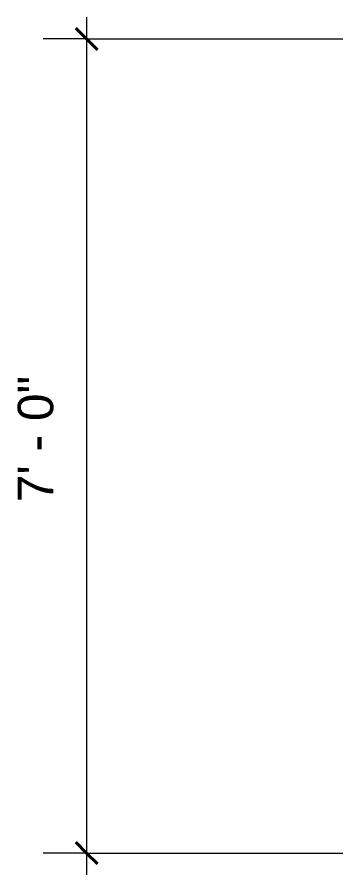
# Model space of a CAD drawing. Header units: inches. Extents: x -6061 to 13621, y -296 to 7483.
# Drawn here: x 12611.9 to 12645.5, y 108.5 to 197 of the extents above; entities that cross this region are included whole.
import ezdxf

# ---------------------------------------------------------------- set-up
doc = ezdxf.new("R2010")
doc.units = ezdxf.units.IN
doc.header["$MEASUREMENT"] = 0
doc.layers.get('0').update_dxf_attribs({"linetype": 'CONTINUOUS'})
doc.styles.add('Arial$001H0', font='arial.ttf')

msp = doc.modelspace()

# ---------------------------------------------------------------- linework, layer by layer
at = {"color": 7, "linetype": 'Continuous', "lineweight": 9, "true_color": 0x000007}
for p, q in [((12619.0494, 196.96071), (12619.0494, 108.46071)), ((12619.0494, 194.71818), (12614.56433, 194.71818)), ((12619.0494, 194.71818), (12645.47927, 194.71818)), ((12619.0494, 110.70324), (12614.56433, 110.70324)), ((12619.0494, 110.70324), (12645.47927, 110.70324))]:
    msp.add_line(p, q, dxfattribs=at)
at = {"color": 7, "linetype": 'Continuous', "lineweight": 40, "true_color": 0x000007}
for p, q in [((12619.0494, 194.71818), (12617.92814, 195.83944)), ((12619.0494, 194.71818), (12620.17067, 193.59691)), ((12619.0494, 110.70324), (12617.92814, 111.82451)), ((12619.0494, 110.70324), (12620.17067, 109.58198))]:
    msp.add_line(p, q, dxfattribs=at)

# ---------------------------------------------------------------- texts
at = {"color": 7, "true_color": 0x000007, "style": 'Arial$001H0'}
msp.add_text('7\' - 0"', height=3.667117, rotation=90, dxfattribs=at).set_placement((12615.60525, 146.90399))

doc.saveas('drawing.dxf')
